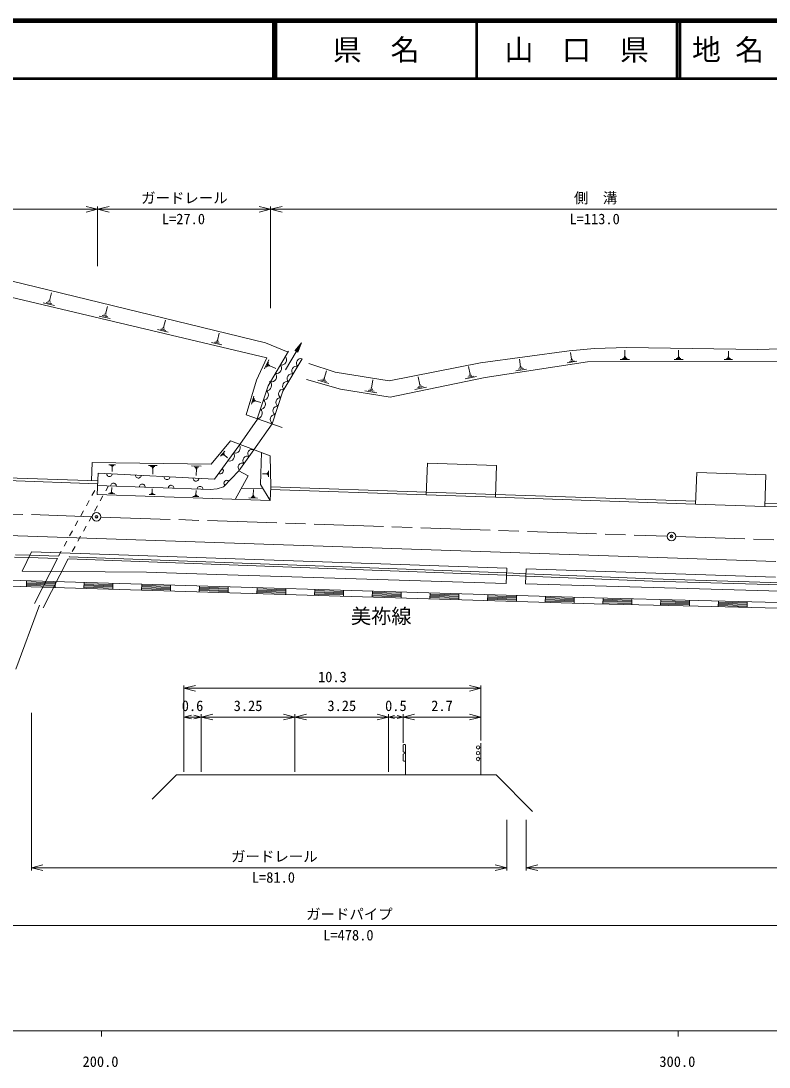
# Model space of a CAD drawing. Units: millimetres, scale not verified, with parts at other scales. Extents: x 40000 to 680000, y 20000 to 380000.
# Drawn here: x 254045 to 383746, y 198715 to 380000 of the extents above; entities that cross this region are included whole.
import ezdxf
from ezdxf.enums import TextEntityAlignment as Align

# ---------------------------------------------------------------- set-up
doc = ezdxf.new("R2010")
doc.units = ezdxf.units.MM
doc.header["$LTSCALE"] = 1000
doc.header["$PDMODE"] = 32
doc.header["$PDSIZE"] = 500
doc.linetypes.add('CHAIN', pattern=[18.5, 12, -1.5, 3.5, -1.5])
for name, color, linetype, lineweight in [('M-BGD', 7, 'Continuous', 13), ('M-BMK', 2, 'CHAIN', 13), ('M-BMK-SRVR', 3, 'Continuous', 13), ('M-STR-HTXT', 7, 'Continuous', 13), ('M-STR-STRC', 7, 'Continuous', 13), ('M-TTL', 2, 'Continuous', 140), ('M-TTL-BAND', 7, 'Continuous', 13), ('M-TTL-LINE', 7, 'Continuous', 50)]:
    doc.layers.add(name, color=color, linetype=linetype, lineweight=lineweight)
doc.layers.add('M-TTL-TXT', color=7, linetype='Continuous')
doc.styles.add('ＭＳ ゴシック', font='')
doc.styles.get('ＭＳ ゴシック').set_extended_font_data('MS Gothic')

msp = doc.modelspace()

# ---------------------------------------------------------------- linework, layer by layer
at = {"layer": 'M-BGD'}
for p, q in [((267350, 347363), (221604, 347363)), ((267350, 347363), (265350, 347863)), ((267350, 347363), (265350, 346863)), ((297332, 347363), (299332, 347863)), ((409916, 347363), (297332, 347363)), ((297332, 347363), (299332, 346863)), ((230568, 340222), (296463, 324227)), ((232653, 336781), (296679, 321600)), ((259007, 331507), (259332, 332877)), ((259846, 330688), (257889, 331152)), ((259404, 331000), (258425, 331232)), ((259205, 331254), (258716, 331370)), ((259129, 331478), (258885, 331536)), ((268717, 329206), (269033, 330540)), ((269534, 328408), (267629, 328860)), ((269103, 328712), (268150, 328938)), ((268910, 328959), (268434, 329072)), ((268836, 329178), (268598, 329234)), ((278776, 326848), (279083, 328147)), ((279571, 326072), (277716, 326512)), ((279151, 326367), (278224, 326587)), ((278963, 326608), (278500, 326718)), ((278891, 326821), (278660, 326876)), ((288226, 324574), (288001, 324628)), ((288113, 324601), (288413, 325864)), ((288887, 323846), (287083, 324274)), ((288479, 324133), (287577, 324347)), ((288296, 324367), (287845, 324474)), ((296463, 324227), (300352, 322626)), ((299927, 319511), (302706, 324226)), ((302706, 324226), (301572, 322868)), ((302067, 322576), (301572, 322868)), ((302706, 324226), (301609, 322847)), ((302706, 324226), (301645, 322825)), ((302706, 324226), (301679, 322805)), ((302706, 324226), (301712, 322786)), ((302706, 324226), (301756, 322760)), ((302706, 324226), (301800, 322734)), ((302706, 324226), (301860, 322698)), ((302706, 324226), (301891, 322680)), ((302706, 324226), (301924, 322661)), ((302706, 324226), (301957, 322641)), ((302706, 324226), (301981, 322627)), ((302706, 324226), (302012, 322609)), ((302706, 324226), (302043, 322591)), ((302706, 324226), (302067, 322576)), ((333703, 320760), (349087, 322811)), ((349087, 322811), (353469, 323208)), ((353469, 323208), (359075, 323410)), ((358748, 321827), (358746, 322969)), ((359075, 323410), (381713, 323070)), ((368064, 321807), (368062, 322921)), ((376706, 321775), (376705, 322785)), ((381713, 323070), (391121, 323337)), ((296679, 321600), (294887, 317758)), ((296264, 319698), (297003, 321282)), ((334526, 318201), (352258, 320937)), ((340676, 320084), (340477, 321372)), ((350410, 321023), (348762, 320769)), ((349972, 321124), (349148, 320997)), ((349741, 321257), (349329, 321194)), ((349510, 321390), (349332, 322544)), ((349613, 321406), (349407, 321374)), ((352258, 320937), (390409, 320998)), ((359565, 321338), (357933, 321336)), ((359157, 321501), (358341, 321499)), ((358953, 321664), (358544, 321663)), ((358850, 321827), (358646, 321826)), ((368860, 321331), (367269, 321329)), ((368462, 321490), (367666, 321488)), ((368263, 321648), (367865, 321648)), ((368163, 321807), (367964, 321807)), ((377428, 321344), (375986, 321341)), ((377067, 321487), (376346, 321486)), ((376887, 321631), (376526, 321631)), ((376796, 321775), (376616, 321775)), ((296607, 320020), (296976, 320812)), ((296858, 320144), (297042, 320540)), ((297062, 320169), (297155, 320367)), ((297108, 320268), (298217, 319751)), ((303961, 320657), (308505, 319161)), ((306641, 318032), (307025, 319345)), ((308505, 319161), (317876, 317658)), ((317876, 317658), (333703, 320760)), ((331926, 318751), (331645, 320122)), ((341681, 319674), (339841, 319390)), ((341193, 319787), (340273, 319645)), ((340935, 319935), (340474, 319864)), ((340791, 320102), (340561, 320066)), ((294887, 317758), (293071, 311746)), ((303552, 317891), (309423, 316175)), ((307414, 317196), (305539, 317744)), ((307000, 317520), (306063, 317794)), ((306821, 317776), (306352, 317913)), ((306758, 317998), (306524, 318066)), ((314813, 316348), (315038, 317790)), ((318051, 314829), (334526, 318201)), ((323206, 316929), (322920, 318328)), ((333025, 318364), (331067, 317963)), ((332495, 318460), (331516, 318259)), ((332211, 318605), (331721, 318505)), ((332048, 318776), (331803, 318726)), ((309423, 316175), (318051, 314829)), ((315747, 315570), (313687, 315891)), ((315264, 315856), (314234, 316016)), ((315039, 316102), (314524, 316182)), ((314942, 316328), (314685, 316368)), ((324328, 316534), (322329, 316125)), ((323788, 316631), (322788, 316427)), ((323497, 316780), (322997, 316678)), ((323331, 316954), (323081, 316903)), ((294003, 313586), (294430, 315002)), ((294251, 313897), (294465, 314605)), ((294446, 314032), (294553, 314386)), ((294614, 314077), (294668, 314254)), ((294641, 314166), (295632, 313866)), ((291979, 306608), (295082, 311013)), ((293071, 311746), (299352, 309555)), ((294419, 305691), (297577, 310174)), ((287029, 303166), (290380, 307208)), ((289910, 303764), (291979, 306608)), ((290380, 307208), (297242, 304631)), ((288661, 304589), (289373, 305448)), ((288925, 304733), (289281, 305162)), ((289100, 304769), (289278, 304983)), ((289230, 304751), (289319, 304859)), ((289275, 304805), (289876, 304307)), ((294419, 305691), (291834, 302057)), ((295760, 305188), (295586, 299691)), ((297242, 304631), (297349, 299285)), ((266307, 300342), (266422, 303466)), ((266422, 303466), (287029, 303166)), ((269298, 303086), (270458, 303069)), ((269586, 302965), (270166, 302957)), ((269730, 302847), (270020, 302843)), ((276162, 302953), (277658, 302932)), ((276534, 302798), (277282, 302787)), ((283641, 302885), (285315, 302860)), ((324317, 297867), (324504, 303364)), ((324504, 303364), (336497, 302956)), ((336310, 297459), (336497, 302956)), ((267285, 297907), (267413, 301660)), ((269800, 302730), (269945, 302728)), ((269873, 302729), (269861, 301917)), ((276719, 302646), (277093, 302641)), ((276810, 302495), (276997, 302492)), ((276904, 302494), (276888, 301447)), ((284057, 302711), (284894, 302699)), ((284264, 302541), (284682, 302535)), ((284366, 302372), (284575, 302369)), ((284471, 302370), (284454, 301199)), ((293468, 301182), (291180, 297094)), ((291834, 302057), (293468, 301182)), ((296660, 301528), (295945, 301525)), ((296659, 301591), (296660, 301464)), ((296761, 301656), (296762, 301400)), ((296863, 301783), (296865, 301273)), ((296964, 302039), (296968, 301018)), ((371205, 301775), (371018, 296278)), ((371205, 301775), (383198, 301367)), ((383198, 301367), (383011, 295870)), ((251634, 300341), (267350, 299806)), ((251651, 300840), (267367, 300306)), ((267330, 299500), (267340, 299518)), ((269243, 299446), (268759, 298571)), ((269765, 298410), (269791, 299173)), ((295586, 299691), (297268, 296887)), ((297349, 299285), (297268, 296887)), ((297349, 299285), (324334, 298367)), ((266361, 297750), (266845, 298625)), ((267285, 297907), (297268, 296887)), ((268274, 297696), (267790, 296822)), ((270299, 298065), (269209, 298102)), ((270030, 298183), (269485, 298201)), ((269897, 298296), (269625, 298306)), ((269833, 298408), (269697, 298412)), ((277291, 297923), (276296, 297957)), ((277046, 298031), (276548, 298048)), ((276925, 298134), (276676, 298143)), ((276866, 298236), (276742, 298240)), ((276804, 298238), (276827, 298935)), ((284897, 297577), (283859, 297612)), ((284641, 297690), (284122, 297707)), ((284515, 297798), (284255, 297807)), ((284454, 297904), (284324, 297908)), ((284389, 297906), (284413, 298632)), ((292280, 299060), (296021, 298967)), ((295033, 297315), (293571, 297365)), ((294672, 297474), (293942, 297499)), ((294495, 297626), (294129, 297639)), ((294408, 297776), (294226, 297782)), ((294317, 297779), (294352, 298802)), ((297332, 298786), (324317, 297867)), ((324317, 297867), (336310, 297459)), ((324334, 298367), (336327, 297959)), ((336310, 297459), (371018, 296278)), ((336327, 297959), (371035, 296778)), ((265392, 296000), (265876, 296875)), ((267306, 295947), (266821, 295072)), ((371018, 296278), (383011, 295870)), ((383011, 295870), (385262, 295794)), ((383028, 296370), (385279, 296293)), ((264423, 294251), (264908, 295126)), ((266337, 294197), (265852, 293322)), ((181773, 293212), (384939, 286299)), ((263454, 292501), (263939, 293376)), ((265368, 292447), (264883, 291573)), ((262485, 290751), (262970, 291626)), ((264399, 290698), (263915, 289823)), ((261517, 289002), (262001, 289877)), ((263430, 288948), (262946, 288073)), ((252938, 287098), (255381, 287008)), ((253119, 287491), (255574, 287401)), ((254240, 284675), (255862, 287990)), ((255381, 287006), (260397, 286856)), ((255574, 287401), (260548, 287252)), ((255862, 287990), (338261, 285186)), ((260397, 286856), (256403, 279051)), ((262258, 286760), (257916, 278277)), ((260548, 287252), (261032, 288127)), ((262258, 286760), (338217, 283943)), ((262461, 287198), (262437, 287154)), ((262437, 287154), (338231, 284343)), ((254240, 284675), (275830, 284448)), ((338261, 285186), (338167, 282510)), ((341508, 282441), (341660, 285070)), ((341660, 285070), (384847, 283601)), ((241612, 283385), (353460, 280014)), ((255015, 282981), (254985, 281981)), ((259983, 281830), (260013, 282830)), ((275830, 284448), (288017, 284045)), ((288017, 284045), (338167, 282510)), ((338217, 283943), (341585, 283771)), ((338231, 284343), (341608, 284170)), ((341585, 283771), (363519, 282939)), ((341608, 284170), (363532, 283339)), ((363519, 282939), (389491, 282141)), ((363532, 283339), (389502, 282541)), ((241580, 282385), (353432, 279014)), ((254991, 282181), (259989, 282030)), ((254997, 282381), (259995, 282230)), ((255003, 282581), (260001, 282430)), ((255009, 282781), (260007, 282630)), ((265011, 282679), (264981, 281680)), ((264987, 281880), (269984, 281729)), ((264993, 282080), (269990, 281929)), ((264999, 282280), (269996, 282129)), ((265005, 282479), (270002, 282329)), ((269978, 281529), (270008, 282529)), ((275006, 282378), (274976, 281379)), ((274982, 281578), (279980, 281428)), ((274988, 281778), (279986, 281628)), ((274994, 281978), (279992, 281828)), ((275000, 282178), (279998, 282028)), ((279974, 281228), (280004, 282227)), ((285002, 282077), (284971, 281077)), ((284978, 281277), (289975, 281127)), ((284984, 281477), (289981, 281326)), ((284990, 281677), (289987, 281526)), ((284996, 281877), (289993, 281726)), ((289969, 280927), (289999, 281926)), ((294997, 281776), (294967, 280776)), ((294979, 281176), (299977, 281025)), ((294985, 281376), (299983, 281225)), ((294991, 281576), (299989, 281425)), ((299965, 280625), (299995, 281625)), ((304993, 281474), (304962, 280475)), ((304980, 281074), (309978, 280924)), ((304987, 281274), (309984, 281124)), ((309960, 280324), (309990, 281324)), ((314988, 281173), (314958, 280173)), ((319956, 280023), (319986, 281022)), ((341508, 282441), (389524, 281095)), ((294973, 280976), (299971, 280825)), ((304968, 280675), (309966, 280524)), ((304974, 280875), (309972, 280724)), ((314964, 280373), (319962, 280223)), ((314970, 280573), (319968, 280423)), ((314976, 280773), (319974, 280623)), ((314982, 280973), (319980, 280822)), ((324983, 280872), (324953, 279872)), ((324959, 280072), (329957, 279922)), ((324965, 280272), (329963, 280121)), ((324971, 280472), (329969, 280321)), ((324977, 280672), (329975, 280521)), ((329951, 279722), (329981, 280721)), ((334979, 280571), (334949, 279571)), ((334955, 279771), (339953, 279620)), ((334961, 279971), (339959, 279820)), ((334967, 280171), (339965, 280020)), ((334973, 280371), (339971, 280220)), ((339947, 279420), (339977, 280420)), ((344974, 280269), (344944, 279270)), ((344950, 279470), (349948, 279319)), ((344956, 279670), (349954, 279519)), ((344962, 279869), (349960, 279719)), ((344968, 280069), (349966, 279919)), ((349942, 279119), (349972, 280119)), ((353460, 280014), (371476, 279567)), ((354970, 279976), (354945, 278976)), ((354955, 279376), (359954, 279252)), ((354960, 279576), (359959, 279452)), ((354965, 279776), (359964, 279652)), ((359944, 278852), (359969, 279852)), ((364967, 279728), (364942, 278728)), ((364957, 279328), (369956, 279204)), ((364962, 279528), (369961, 279404)), ((369941, 278605), (369965, 279604)), ((371476, 279567), (445456, 277707)), ((374964, 279479), (374939, 278479)), ((374959, 279279), (379958, 279153)), ((379938, 278354), (379963, 279353)), ((353432, 279014), (371451, 278567)), ((354950, 279176), (359949, 279052)), ((364947, 278928), (369946, 278804)), ((364952, 279128), (369951, 279004)), ((371451, 278567), (445431, 276707)), ((374944, 278679), (379943, 278554)), ((374949, 278879), (379948, 278754)), ((374954, 279079), (379953, 278954))]:
    msp.add_line(p, q, dxfattribs=at)
for points in [[(294993, 311076), (296909, 316793), (300447, 322788)], [(302822, 321472), (299464, 315858), (297577, 310174)], [(267413, 301660), (287584, 300567), (289910, 303764)], [(291834, 302057), (289148, 299283), (288082, 298927), (286852, 298782), (267340, 299518)]]:
    msp.add_lwpolyline(points, dxfattribs=at)
for centre, radius, start, end in [((299200, 321270), 902, 259.01609, 39.88646), ((302596, 320703), 800, 73.61753, 224.60475), ((298336, 319806), 902, 259.01609, 39.88646), ((301800, 319373), 800, 73.61753, 224.60475), ((296597, 316813), 902, 271.03598, 51.90635), ((297472, 318342), 902, 259.01609, 39.88646), ((300209, 316713), 800, 73.61753, 224.60475), ((301005, 318043), 800, 73.61753, 224.60475), ((296057, 315201), 902, 271.03598, 51.90635), ((299517, 315383), 800, 86.14166, 237.12888), ((295517, 313590), 902, 271.03598, 51.90635), ((299029, 313912), 800, 86.14166, 237.12888), ((294977, 311978), 902, 271.03598, 51.90635), ((298541, 312441), 800, 86.14166, 237.12888), ((298052, 310970), 800, 86.14166, 237.12888), ((291166, 306003), 902, 253.52872, 34.39909), ((290165, 304629), 902, 253.52872, 34.39909), ((293271, 303839), 738, 65.34691, 223.78967), ((294111, 305021), 738, 65.34691, 223.78967), ((292430, 302658), 738, 65.34691, 223.78967), ((269410, 301552), 500, 176.8987, 356.8987), ((274402, 301282), 500, 176.8987, 356.8987), ((279395, 301011), 500, 176.8987, 356.8987), ((288643, 302022), 500, 233.96391, 53.96391), ((270088, 299414), 500, 357.83899, 177.83899), ((275084, 299226), 500, 357.83899, 177.83899), ((280080, 299037), 500, 357.83899, 177.83899), ((284388, 300741), 500, 176.8987, 356.8987), ((285077, 298849), 500, 357.83899, 177.83899), ((289747, 299902), 500, 45.93082, 225.93082)]:
    msp.add_arc(centre, radius, start, end, dxfattribs=at)
at = {"layer": 'M-BMK'}
for p, q in [((181900, 296960), (266405, 294085)), ((267904, 294034), (366075, 290693)), ((367574, 290642), (385067, 290047))]:
    msp.add_line(p, q, dxfattribs=at)
at = {"layer": 'M-BMK-SRVR'}
for centre in [(267154, 294059), (366824, 290668)]:
    msp.add_circle(centre, 750, dxfattribs=at)
for p in [(267154, 294059), (366824, 290668)]:
    msp.add_point(p, dxfattribs=at)
at = {"layer": 'M-STR-HTXT'}
for p, q in [((257262, 278764), (253146, 267674)), ((282296, 249861), (282296, 264861)), ((282296, 264361), (284296, 264861)), ((333796, 264361), (331796, 264861)), ((333796, 255294), (333796, 264861)), ((282296, 264361), (333796, 264361)), ((282296, 264361), (284296, 263861)), ((333796, 264361), (331796, 263861)), ((282296, 259361), (283596, 259686)), ((282296, 259361), (285296, 259361)), ((282296, 259361), (283596, 259036)), ((285296, 259361), (283996, 259686)), ((285296, 259361), (283996, 259036)), ((285296, 249861), (285296, 259861)), ((285296, 259361), (287296, 259861)), ((285296, 259361), (301546, 259361)), ((285296, 259361), (287296, 258861)), ((301546, 259361), (299546, 259861)), ((301546, 259361), (299546, 258861)), ((301546, 249861), (301546, 259861)), ((301546, 259361), (303546, 259861)), ((301546, 259361), (317796, 259361)), ((301546, 259361), (303546, 258861)), ((317796, 259361), (315796, 259861)), ((317796, 259361), (315796, 258861)), ((317796, 249861), (317796, 259861)), ((317796, 259361), (318796, 259611)), ((317796, 259361), (320296, 259361)), ((317796, 259361), (318796, 259111)), ((320296, 259361), (319296, 259611)), ((320296, 259361), (319296, 259111)), ((320296, 254929), (320296, 259861)), ((320296, 259361), (322296, 259861)), ((320296, 259361), (333796, 259361)), ((320296, 259361), (322296, 258861)), ((333796, 259361), (331796, 259861)), ((333796, 259361), (331796, 258861)), ((320296, 254461), (320296, 253461)), ((320596, 254611), (320446, 254611)), ((320696, 249361), (320696, 254611)), ((333796, 249361), (333796, 254861)), ((320296, 252861), (320296, 251861)), ((320596, 251711), (320446, 251711)), ((281043, 249361), (276806, 245125)), ((281043, 249361), (336419, 249361)), ((336419, 249361), (342755, 243026))]:
    msp.add_line(p, q, dxfattribs=at)
for centre in [(333296, 254111), (333296, 253111), (333296, 252111)]:
    msp.add_circle(centre, 300, dxfattribs=at)
for centre, start, end in [((320446, 254461), 90, 180), ((320446, 253461), 180, 270), ((320446, 252861), 90, 180), ((320446, 253161), 270, 90), ((320446, 251861), 180, 270)]:
    msp.add_arc(centre, 150, start, end, dxfattribs=at)
at = {"layer": 'M-STR-STRC'}
for p, q in [((267350, 337520), (267350, 347863)), ((267350, 347363), (269350, 347863)), ((267350, 347363), (297332, 347363)), ((267350, 347363), (269350, 346863)), ((297332, 347363), (295332, 347863)), ((297332, 347363), (295332, 346863)), ((297332, 330227), (297332, 347863)), ((255862, 232757), (255862, 260086)), ((338261, 232757), (338261, 241564)), ((341660, 232757), (341660, 241564)), ((255862, 233257), (257862, 233757)), ((255862, 233257), (338261, 233257)), ((255862, 233257), (257862, 232757)), ((338261, 233257), (336261, 233757)), ((338261, 233257), (336261, 232757)), ((341660, 233257), (343660, 233757)), ((341660, 233257), (442876, 233257)), ((341660, 233257), (343660, 232757)), ((69766, 223257), (552110, 223257))]:
    msp.add_line(p, q, dxfattribs=at)
at = {"layer": 'M-TTL'}
msp.add_line((680000, 380000), (40000, 380000), dxfattribs=at)
at = {"layer": 'M-TTL-BAND'}
for p, q in [((40000, 205000), (579000, 205000)), ((268000, 205000), (268000, 204000)), ((368000, 205000), (368000, 204000))]:
    msp.add_line(p, q, dxfattribs=at)
at = {"layer": 'M-TTL-LINE'}
for p, q in [((297750, 380000), (297750, 370000)), ((298250, 380000), (298250, 370000)), ((333000, 380000), (333000, 370000)), ((367750, 380000), (367750, 370000)), ((368250, 380000), (368250, 370000)), ((40000, 370000), (680000, 370000))]:
    msp.add_line(p, q, dxfattribs=at)

# ---------------------------------------------------------------- texts
at = {"layer": 'M-BGD', "style": 'ＭＳ ゴシック'}
msp.add_text('側\u3000溝', height=1833, dxfattribs=at).set_placement((353675, 347857), align=Align.BOTTOM_CENTER)
for s, height, p in [('L=113.0', 1833, (353501, 345687)), ('美祢線', 2566, (316509, 276855))]:
    msp.add_text(s, height=height, dxfattribs=at).set_placement(p, align=Align.MIDDLE_CENTER)
at = {"layer": 'M-STR-HTXT', "style": 'ＭＳ ゴシック'}
for s, p in [('10.3', (308046, 264861)), ('0.6', (283796, 259861)), ('3.25', (293421, 259861)), ('3.25', (309671, 259861)), ('0.5', (319046, 259861)), ('2.7', (327046, 259861))]:
    msp.add_text(s, height=1833, dxfattribs=at).set_placement(p, align=Align.BOTTOM_CENTER)
at = {"layer": 'M-STR-STRC', "style": 'ＭＳ ゴシック'}
for s, p in [('ガードレール', (282391, 347857)), ('ガードレール', (297987, 233751)), ('ガードパイプ', (310988, 223751))]:
    msp.add_text(s, height=1833, dxfattribs=at).set_placement(p, align=Align.BOTTOM_CENTER)
for s, p in [('L=27.0', (282217, 345687)), ('L=81.0', (297813, 231581)), ('L=478.0', (310814, 221581))]:
    msp.add_text(s, height=1833, dxfattribs=at).set_placement(p, align=Align.MIDDLE_CENTER)
at = {"layer": 'M-TTL-BAND', "style": 'ＭＳ ゴシック'}
for s, p in [('200.0', (267844, 198195)), ('300.0', (367844, 198195))]:
    msp.add_text(s, height=1833, dxfattribs=at).set_placement(p, align=Align.BOTTOM_CENTER)
at = {"layer": 'M-TTL-TXT', "style": 'ＭＳ ゴシック'}
for s, p in [('県\u3000名', (315625, 375000)), ('山\u3000口\u3000県', (350375, 375000))]:
    msp.add_text(s, height=3666, dxfattribs=at).set_placement(p, align=Align.MIDDLE_CENTER)
msp.add_text('地 名', height=3666, dxfattribs=at).set_placement((370380, 375000), align=Align.MIDDLE_LEFT)

doc.saveas('drawing.dxf')
